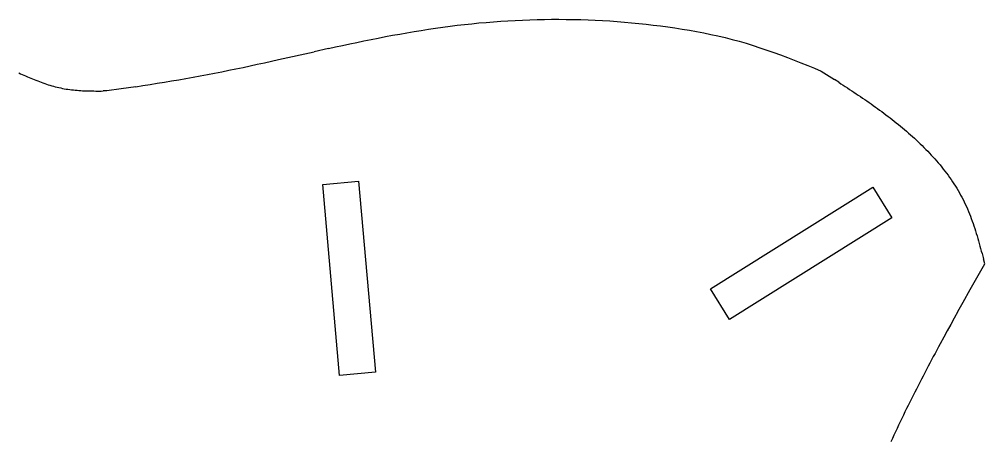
# Model space of a CAD drawing. Extents: x -3475 to 3475, y -2114 to 2114.
# Drawn here: x 2671 to 3445, y -384 to -47 of the extents above; entities that cross this region are included whole.
import ezdxf

# ---------------------------------------------------------------- set-up
doc = ezdxf.new("R2010")
doc.units = 0
doc.header["$MEASUREMENT"] = 0
doc.layers.get('0').update_dxf_attribs({"linetype": 'CONTINUOUS'})

msp = doc.modelspace()

# ---------------------------------------------------------------- linework, layer by layer
for p, q in [((2998.91, -54.86), (3004.69, -54.01)), ((3004.69, -54.01), (3010.48, -53.2)), ((3010.48, -53.2), (3016.27, -52.44)), ((3016.27, -52.44), (3022.07, -51.73)), ((3022.07, -51.73), (3027.87, -51.06)), ((3027.87, -51.06), (3033.68, -50.44)), ((3033.68, -50.44), (3039.5, -49.87)), ((3039.5, -49.87), (3045.32, -49.35)), ((3045.32, -49.35), (3051.14, -48.88)), ((3051.14, -48.88), (3056.97, -48.46)), ((3056.97, -48.46), (3062.8, -48.09)), ((3062.8, -48.09), (3068.64, -47.77)), ((3068.64, -47.77), (3074.47, -47.5)), ((3074.47, -47.5), (3080.31, -47.28)), ((3080.31, -47.28), (3086.15, -47.11)), ((3086.15, -47.11), (3092, -47)), ((3092, -47), (3097.84, -46.93)), ((3097.84, -46.93), (3103.68, -46.92)), ((3103.68, -46.92), (3109.52, -46.95)), ((3109.52, -46.95), (3115.36, -47.04)), ((3115.36, -47.04), (3121.2, -47.18)), ((3121.2, -47.18), (3127.04, -47.37)), ((3127.04, -47.37), (3132.88, -47.62)), ((3132.88, -47.62), (3138.71, -47.91)), ((3138.71, -47.91), (3144.55, -48.26)), ((3144.55, -48.26), (3150.37, -48.66)), ((3150.37, -48.66), (3156.2, -49.12)), ((3156.2, -49.12), (3162.02, -49.63)), ((3162.02, -49.63), (3167.84, -50.19)), ((3167.84, -50.19), (3173.65, -50.81)), ((3173.65, -50.81), (3179.46, -51.48)), ((3179.46, -51.48), (3185.27, -52.21)), ((3185.27, -52.21), (3191.07, -52.99)), ((3191.07, -52.99), (3196.86, -53.83)), ((3196.86, -53.83), (3202.64, -54.73)), ((2952.91, -63.09), (2958.64, -61.95)), ((2958.64, -61.95), (2964.37, -60.83)), ((2964.37, -60.83), (2970.11, -59.75)), ((2970.11, -59.75), (2975.86, -58.7)), ((2975.86, -58.7), (2981.61, -57.68)), ((2981.61, -57.68), (2987.37, -56.7)), ((2987.37, -56.7), (2993.14, -55.76)), ((2993.14, -55.76), (2998.91, -54.86)), ((3202.64, -54.73), (3208.42, -55.69)), ((3208.42, -55.69), (3214.18, -56.72)), ((3214.18, -56.72), (3219.93, -57.83)), ((3219.93, -57.83), (3225.66, -59.01)), ((3225.66, -59.01), (3231.36, -60.26)), ((3231.36, -60.26), (3237.05, -61.6)), ((3237.05, -61.6), (3242.72, -63.03)), ((2918.62, -70.35), (2924.33, -69.1)), ((2924.33, -69.1), (2930.04, -67.87)), ((2930.04, -67.87), (2935.75, -66.64)), ((2935.75, -66.64), (2941.46, -65.44)), ((2941.46, -65.44), (2947.18, -64.25)), ((2947.18, -64.25), (2952.91, -63.09)), ((3242.72, -63.03), (3248.35, -64.55)), ((3248.35, -64.55), (3253.96, -66.16)), ((3253.96, -66.16), (3259.54, -67.87)), ((3259.54, -67.87), (3265.09, -69.67)), ((3265.09, -69.67), (3270.61, -71.55)), ((2878.71, -79.25), (2907.22, -72.88)), ((2918.62, -70.35), (2907.22, -72.88)), ((3270.61, -71.55), (3276.12, -73.5)), ((3276.12, -73.5), (3281.6, -75.52)), ((3281.6, -75.52), (3287.06, -77.59)), ((2850.17, -85.46), (2855.88, -84.24)), ((2855.88, -84.24), (2861.59, -83.01)), ((2861.59, -83.01), (2867.3, -81.77)), ((2867.3, -81.77), (2873.01, -80.51)), ((2873.01, -80.51), (2878.71, -79.25)), ((3287.06, -77.59), (3292.51, -79.71)), ((3292.51, -79.71), (3297.95, -81.86)), ((3297.95, -81.86), (3303.38, -84.04)), ((3303.38, -84.04), (3308.8, -86.24)), ((2670.13, -89.94), (2671.49, -90.56)), ((2671.49, -90.56), (2672.86, -91.18)), ((2672.86, -91.18), (2674.23, -91.8)), ((2674.23, -91.8), (2675.61, -92.4)), ((2675.61, -92.4), (2676.98, -93)), ((2810.06, -93.39), (2815.8, -92.34)), ((2815.8, -92.34), (2821.54, -91.25)), ((2821.54, -91.25), (2827.27, -90.14)), ((2827.27, -90.14), (2833, -89)), ((2833, -89), (2838.73, -87.84)), ((2838.73, -87.84), (2844.45, -86.66)), ((2844.45, -86.66), (2850.17, -85.46)), ((3308.8, -86.24), (3314.22, -88.45)), ((3314.22, -88.45), (3324.78, -95.18)), ((2676.98, -93), (2678.36, -93.6)), ((2678.36, -93.6), (2679.74, -94.18)), ((2679.74, -94.18), (2681.13, -94.75)), ((2681.13, -94.75), (2682.52, -95.32)), ((2682.52, -95.32), (2683.91, -95.87)), ((2683.91, -95.87), (2685.3, -96.41)), ((2685.3, -96.41), (2686.7, -96.94)), ((2686.7, -96.94), (2688.1, -97.46)), ((2688.1, -97.46), (2689.51, -97.96)), ((2689.51, -97.96), (2690.91, -98.44)), ((2690.91, -98.44), (2692.33, -98.92)), ((2692.33, -98.92), (2693.74, -99.37)), ((2693.74, -99.37), (2695.16, -99.81)), ((2695.16, -99.81), (2696.58, -100.23)), ((2696.58, -100.23), (2698.01, -100.63)), ((2698.01, -100.63), (2699.44, -101.01)), ((2763.95, -100.96), (2769.72, -100.07)), ((2769.72, -100.07), (2775.49, -99.18)), ((2775.49, -99.18), (2781.26, -98.27)), ((2781.26, -98.27), (2787.03, -97.34)), ((2787.03, -97.34), (2792.79, -96.39)), ((2792.79, -96.39), (2798.55, -95.42)), ((2798.55, -95.42), (2804.31, -94.42)), ((2804.31, -94.42), (2810.06, -93.39)), ((3328.29, -97.43), (3324.78, -95.18)), ((3328.29, -97.43), (3330.05, -98.56)), ((3330.05, -98.56), (3331.8, -99.7)), ((3331.8, -99.7), (3333.55, -100.83)), ((2699.44, -101.01), (2700.87, -101.37)), ((2700.87, -101.37), (2702.31, -101.71)), ((2702.31, -101.71), (2703.76, -102.02)), ((2703.76, -102.02), (2705.2, -102.32)), ((2705.2, -102.32), (2706.65, -102.59)), ((2706.65, -102.59), (2708.11, -102.84)), ((2708.11, -102.84), (2709.57, -103.06)), ((2709.57, -103.06), (2711.03, -103.26)), ((2711.03, -103.26), (2712.5, -103.45)), ((2712.5, -103.45), (2713.97, -103.61)), ((2713.97, -103.61), (2715.45, -103.76)), ((2715.45, -103.76), (2716.92, -103.88)), ((2716.92, -103.88), (2718.4, -104)), ((2718.4, -104), (2719.89, -104.09)), ((2719.89, -104.09), (2721.37, -104.18)), ((2721.37, -104.18), (2722.86, -104.25)), ((2722.86, -104.25), (2724.35, -104.3)), ((2724.35, -104.3), (2725.84, -104.35)), ((2725.84, -104.35), (2727.34, -104.38)), ((2727.34, -104.38), (2728.83, -104.41)), ((2728.83, -104.41), (2730.33, -104.43)), ((2730.33, -104.43), (2731.83, -104.44)), ((2731.83, -104.44), (2733.33, -104.44)), ((2733.33, -104.44), (2734.83, -104.44)), ((2734.83, -104.44), (2736.33, -104.44)), ((2736.33, -104.44), (2737.83, -104.43)), ((2740.83, -104.41), (2737.83, -104.43)), ((2752.39, -102.7), (2740.83, -104.41)), ((2763.95, -100.96), (2752.39, -102.7)), ((3333.55, -100.83), (3335.3, -101.97)), ((3335.3, -101.97), (3337.05, -103.12)), ((3337.05, -103.12), (3338.79, -104.27)), ((3338.79, -104.27), (3340.53, -105.42)), ((3340.53, -105.42), (3342.27, -106.58)), ((3342.27, -106.58), (3344, -107.75)), ((3344, -107.75), (3345.74, -108.92)), ((3345.74, -108.92), (3347.47, -110.09)), ((3347.47, -110.09), (3349.19, -111.27)), ((3349.19, -111.27), (3350.91, -112.46)), ((3350.91, -112.46), (3352.63, -113.66)), ((3352.63, -113.66), (3354.34, -114.86)), ((3354.34, -114.86), (3356.05, -116.07)), ((3356.05, -116.07), (3357.76, -117.29)), ((3357.76, -117.29), (3359.46, -118.52)), ((3359.46, -118.52), (3361.15, -119.76)), ((3361.15, -119.76), (3362.84, -121)), ((3362.84, -121), (3364.53, -122.26)), ((3364.53, -122.26), (3366.21, -123.52)), ((3366.21, -123.52), (3367.88, -124.8)), ((3367.88, -124.8), (3369.55, -126.08)), ((3369.55, -126.08), (3371.21, -127.38)), ((3371.21, -127.38), (3372.87, -128.68)), ((3372.87, -128.68), (3374.52, -130)), ((3374.52, -130), (3376.16, -131.33)), ((3376.16, -131.33), (3377.8, -132.67)), ((3377.8, -132.67), (3379.43, -134.02)), ((3379.43, -134.02), (3381.05, -135.39)), ((3381.05, -135.39), (3382.67, -136.77)), ((3382.67, -136.77), (3384.27, -138.16)), ((3384.27, -138.16), (3385.87, -139.56)), ((3385.87, -139.56), (3387.46, -140.98)), ((3387.46, -140.98), (3389.03, -142.41)), ((3389.03, -142.41), (3390.59, -143.85)), ((3390.59, -143.85), (3392.15, -145.3)), ((3392.15, -145.3), (3393.69, -146.77)), ((3393.69, -146.77), (3395.21, -148.25)), ((3395.21, -148.25), (3396.72, -149.75)), ((3396.72, -149.75), (3398.22, -151.25)), ((3398.22, -151.25), (3399.7, -152.78)), ((3399.7, -152.78), (3401.17, -154.31)), ((3401.17, -154.31), (3402.62, -155.86)), ((3402.62, -155.86), (3404.05, -157.42)), ((3404.05, -157.42), (3405.46, -158.99)), ((3405.46, -158.99), (3406.86, -160.58)), ((3406.86, -160.58), (3408.24, -162.18)), ((3408.24, -162.18), (3409.59, -163.8)), ((3409.59, -163.8), (3410.93, -165.43)), ((3410.93, -165.43), (3412.24, -167.07)), ((3412.24, -167.07), (3413.54, -168.73)), ((3413.54, -168.73), (3414.81, -170.4)), ((3414.81, -170.4), (3416.06, -172.08)), ((2914.2, -179.35), (2942.93, -176.84)), ((2942.93, -176.84), (2956.34, -330.1)), ((3416.06, -172.08), (3417.28, -173.78)), ((3417.28, -173.78), (3418.48, -175.5)), ((3418.48, -175.5), (3419.66, -177.23)), ((3419.66, -177.23), (3420.81, -178.97)), ((2927.6, -332.62), (2914.2, -179.35)), ((3225.25, -263.19), (3355.72, -181.67)), ((3355.72, -181.67), (3371.01, -206.13)), ((3420.81, -178.97), (3421.93, -180.73)), ((3421.93, -180.73), (3423.03, -182.5)), ((3423.03, -182.5), (3424.09, -184.29)), ((3424.09, -184.29), (3425.14, -186.09)), ((3425.14, -186.09), (3426.15, -187.9)), ((3426.15, -187.9), (3427.13, -189.73)), ((3427.13, -189.73), (3428.08, -191.58)), ((3428.08, -191.58), (3429, -193.44)), ((3429, -193.44), (3429.89, -195.31)), ((3429.89, -195.31), (3430.76, -197.2)), ((3430.76, -197.2), (3431.59, -199.11)), ((3431.59, -199.11), (3432.4, -201.02)), ((3432.4, -201.02), (3433.19, -202.95)), ((3371.01, -206.13), (3240.54, -287.66)), ((3433.19, -202.95), (3433.95, -204.89)), ((3433.95, -204.89), (3434.68, -206.84)), ((3434.68, -206.84), (3435.4, -208.8)), ((3435.4, -208.8), (3436.1, -210.77)), ((3436.1, -210.77), (3436.77, -212.75)), ((3436.77, -212.75), (3437.43, -214.73)), ((3437.43, -214.73), (3438.08, -216.73)), ((3438.08, -216.73), (3438.7, -218.73)), ((3438.7, -218.73), (3439.32, -220.74)), ((3439.32, -220.74), (3439.92, -222.76)), ((3439.92, -222.76), (3440.51, -224.78)), ((3440.51, -224.78), (3441.08, -226.81)), ((3441.08, -226.81), (3441.65, -228.84)), ((3441.65, -228.84), (3442.21, -230.88)), ((3442.21, -230.88), (3442.76, -232.92)), ((3442.76, -232.92), (3443.31, -234.96)), ((3443.31, -234.96), (3443.85, -237.01)), ((3443.85, -237.01), (3444.39, -239.05)), ((3445.46, -243.15), (3444.39, -239.05)), ((3433.92, -263.59), (3445.46, -243.15)), ((3240.54, -287.66), (3225.25, -263.19)), ((3428.18, -273.82), (3433.92, -263.59)), ((3423.89, -281.5), (3428.18, -273.82)), ((3421.04, -286.63), (3418.2, -291.76)), ((3423.89, -281.5), (3421.04, -286.63)), ((3418.2, -291.76), (3415.37, -296.91)), ((3412.56, -302.05), (3409.75, -307.21)), ((3415.37, -296.91), (3412.56, -302.05)), ((3408.36, -309.79), (3406.97, -312.37)), ((3409.75, -307.21), (3408.36, -309.79)), ((3404.2, -317.55), (3402.82, -320.14)), ((3405.58, -314.96), (3404.2, -317.55)), ((3406.97, -312.37), (3405.58, -314.96)), ((3400.07, -325.33), (3398.71, -327.93)), ((3401.44, -322.73), (3400.07, -325.33)), ((3402.82, -320.14), (3401.44, -322.73)), ((2956.34, -330.1), (2927.6, -332.62)), ((3395.99, -333.13), (3394.64, -335.74)), ((3397.34, -330.53), (3395.99, -333.13)), ((3398.71, -327.93), (3397.34, -330.53)), ((3391.95, -340.96), (3390.62, -343.58)), ((3393.29, -338.35), (3391.95, -340.96)), ((3394.64, -335.74), (3393.29, -338.35)), ((3389.29, -346.19), (3387.97, -348.82)), ((3390.62, -343.58), (3389.29, -346.19)), ((3385.34, -354.07), (3384.04, -356.7)), ((3386.65, -351.44), (3385.34, -354.07)), ((3387.97, -348.82), (3386.65, -351.44)), ((3381.46, -361.97), (3380.17, -364.61)), ((3382.74, -359.33), (3381.46, -361.97)), ((3384.04, -356.7), (3382.74, -359.33)), ((3377.63, -369.9), (3376.37, -372.56)), ((3378.9, -367.26), (3377.63, -369.9)), ((3380.17, -364.61), (3378.9, -367.26)), ((3373.87, -377.87), (3372.63, -380.53)), ((3375.12, -375.21), (3373.87, -377.87)), ((3376.37, -372.56), (3375.12, -375.21)), ((3371.41, -383.19), (3370.19, -385.86)), ((3372.63, -380.53), (3371.41, -383.19))]:
    msp.add_line(p, q)

doc.saveas('drawing.dxf')
